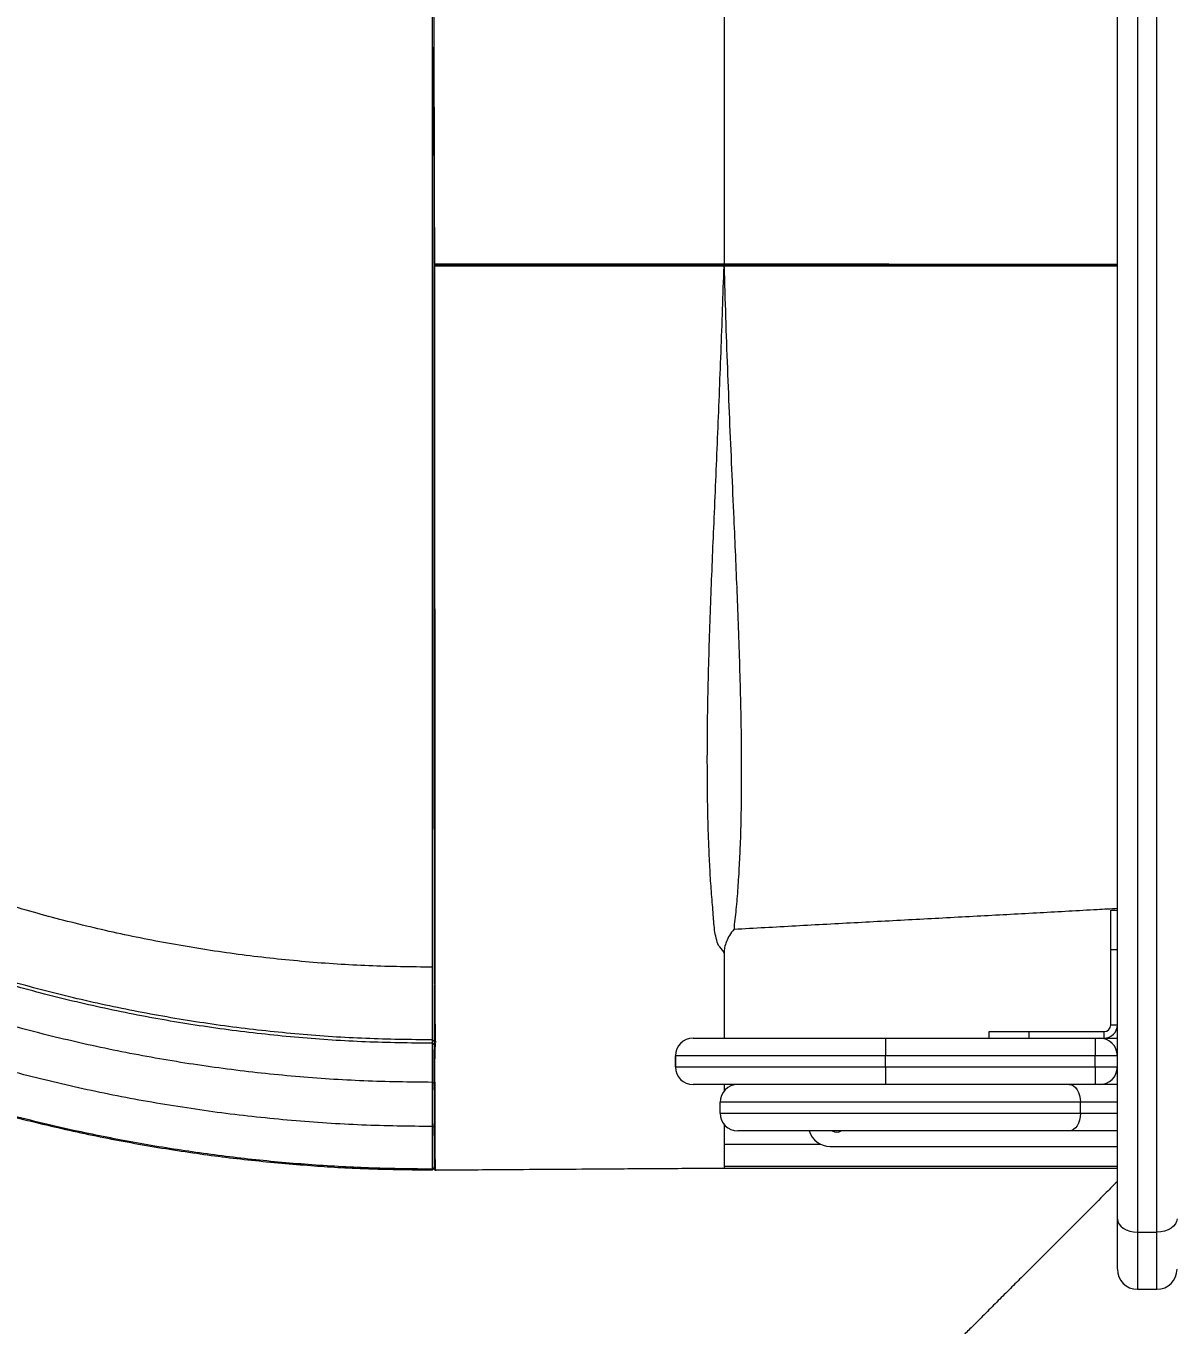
# Model space of a CAD drawing. Header units: millimetres. Extents: x -5906 to 5457, y -5155 to 4356.
# Drawn here: x -2089 to -1568, y 119 to 708 of the extents above; entities that cross this region are included whole.
import ezdxf

# ---------------------------------------------------------------- set-up
doc = ezdxf.new("R2010")
doc.units = ezdxf.units.MM
for name, color, linetype in [('DIKOM_ОБЪЕКТ', 7, 'Continuous'), ('DIKOM_РАЗМЕР_ЗОНА', 7, 'Continuous'), ('DIKOM_РАЗМЕР_ОБЪЕКТА', 7, 'Continuous')]:
    doc.layers.add(name, color=color, linetype=linetype)
doc.styles.add('style1', font='arial.ttf', dxfattribs={"width": 0.8})
doc.dimstyles.new('1-50', dxfattribs={"dimtxt": 300, "dimasz": 200, "dimexe": 100, "dimexo": 0, "dimgap": 100, "dimtad": 1, "dimtxsty": 'style1', "dimcen": 200, "dimclrd": 7, "dimclre": 7, "dimclrt": 7, "dimadec": 1, "dimazin": 2, "dimtfac": 1, "dimtmove": 0, "dimatfit": 2, "dimfxl": 0, "dimlwd": 25, "dimlwe": 18, "dimarcsym": 0})

# ---------------------------------------------------------------- blocks, each defined once
blk = doc.blocks.new('*D12')
at = {"layer": 'Defpoints', "color": 0, "transparency": 16777216}
for p in [(-2655.47, 990.36), (3456.62, 117.08), (-2655.47, -4466.32)]:
    blk.add_point(p, dxfattribs=at)
at = {"layer": 'DIKOM_РАЗМЕР_ОБЪЕКТА', "color": 7, "lineweight": 18, "transparency": 16777216}
for p, q in [((-2655.47, 990.36), (-2655.47, -4566.32)), ((3456.62, 117.08), (3456.62, -4566.32))]:
    blk.add_line(p, q, dxfattribs=at)
at = {"layer": 'DIKOM_РАЗМЕР_ОБЪЕКТА', "color": 7, "lineweight": 25, "transparency": 16777216}
blk.add_line((3256.62, -4466.32), (-2455.47, -4466.32), dxfattribs=at)
at = {"layer": 'DIKOM_РАЗМЕР_ОБЪЕКТА', "color": 7, "transparency": 16777216}
for points in [[(-2455.47, -4432.98), (-2455.47, -4499.65), (-2655.47, -4466.32)], [(3256.62, -4432.98), (3256.62, -4499.65), (3456.62, -4466.32)]]:
    blk.add_solid(points, dxfattribs=at)
at = {"layer": 'DIKOM_РАЗМЕР_ОБЪЕКТА', "color": 7, "transparency": 16777216, "insert": (400.58, -4213.14), "char_height": 300, "attachment_point": 5, "style": 'style1'}
blk.add_mtext('6100', dxfattribs=at)
blk = doc.blocks.new('*D9')
at = {"layer": 'Defpoints', "color": 0, "transparency": 16777216}
for p in [(744.72, 2856.47), (-4941.75, -2428.92), (82.58, -2428.92)]:
    blk.add_point(p, dxfattribs=at)
at = {"layer": 'DIKOM_РАЗМЕР_ОБЪЕКТА', "color": 7, "lineweight": 18, "transparency": 16777216}
for p, q in [((744.72, 2856.47), (-5041.75, 2856.47)), ((82.58, -2428.92), (-5041.75, -2428.92))]:
    blk.add_line(p, q, dxfattribs=at)
at = {"layer": 'DIKOM_РАЗМЕР_ОБЪЕКТА', "color": 7, "lineweight": 25, "transparency": 16777216}
blk.add_line((-4941.75, 2656.47), (-4941.75, -2228.92), dxfattribs=at)
at = {"layer": 'DIKOM_РАЗМЕР_ОБЪЕКТА', "color": 7, "transparency": 16777216}
for points in [[(-4975.08, 2656.47), (-4908.41, 2656.47), (-4941.75, 2856.47)], [(-4975.08, -2228.92), (-4908.41, -2228.92), (-4941.75, -2428.92)]]:
    blk.add_solid(points, dxfattribs=at)
at = {"layer": 'DIKOM_РАЗМЕР_ОБЪЕКТА', "color": 7, "transparency": 16777216, "insert": (-5195.02, 213.77), "char_height": 300, "attachment_point": 5, "rotation": 90, "style": 'style1'}
blk.add_mtext('5300', dxfattribs=at)
blk = doc.blocks.new('*D10')
at = {"layer": 'Defpoints', "color": 0, "transparency": 16777216}
for p in [(394.72, 4356.47), (-5455.8, -3928.92), (81.76, -3928.92)]:
    blk.add_point(p, dxfattribs=at)
at = {"layer": 'DIKOM_РАЗМЕР_ЗОНА', "color": 7, "lineweight": 18, "transparency": 16777216}
for p, q in [((394.72, 4356.47), (-5555.8, 4356.47)), ((81.76, -3928.92), (-5555.8, -3928.92))]:
    blk.add_line(p, q, dxfattribs=at)
at = {"layer": 'DIKOM_РАЗМЕР_ЗОНА', "color": 7, "lineweight": 25, "transparency": 16777216}
blk.add_line((-5455.8, 4156.47), (-5455.8, -3728.92), dxfattribs=at)
at = {"layer": 'DIKOM_РАЗМЕР_ЗОНА', "color": 7, "transparency": 16777216}
for points in [[(-5489.13, 4156.47), (-5422.46, 4156.47), (-5455.8, 4356.47)], [(-5489.13, -3728.92), (-5422.46, -3728.92), (-5455.8, -3928.92)]]:
    blk.add_solid(points, dxfattribs=at)
at = {"layer": 'DIKOM_РАЗМЕР_ЗОНА', "color": 7, "transparency": 16777216, "insert": (-5709.07, 213.77), "char_height": 300, "attachment_point": 5, "rotation": 90, "style": 'style1'}
blk.add_mtext('8300', dxfattribs=at)

msp = doc.modelspace()

# ---------------------------------------------------------------- linework, layer by layer
at = {"layer": 'DIKOM_ОБЪЕКТ', "color": 7, "linetype": 'Continuous', "lineweight": 15}
for p, q in [((-1585.939, 1037.145), (-1585.939, 161.536)), ((-1577.139, 161.536), (-1577.139, 1037.145)), ((-1595.039, 167.526), (-1595.039, 1031.154)), ((-1904.404, 599.84), (-1904.402, 599.845)), ((-1903.904, 599.34), (-1772.816, 599.34)), ((-1772.814, 599.34), (-1903.904, 599.34)), ((-1773.026, 598.825), (-1773.055, 598.825)), ((-1595.039, 599.34), (-1772.799, 599.34)), ((-1772.798, 599.34), (-1772.787, 599.34)), ((-1772.787, 599.34), (-1595.039, 599.34)), ((-1598.039, 307.34), (-1595.039, 307.34)), ((-1598.039, 289.34), (-1598.039, 307.34)), ((-1595.039, 289.34), (-1598.039, 289.34)), ((-1598.039, 255.34), (-1598.039, 289.34)), ((-1598.039, 255.34), (-1595.039, 255.34)), ((-1905.039, 248.553), (-1904.046, 247.662)), ((-1905.039, 247.025), (-1905.039, 248.553)), ((-1905.039, 247.025), (-1904.231, 246.301)), ((-1903.709, 247.138), (-1903.708, 247.089)), ((-1787.039, 249.34), (-1700.039, 249.34)), ((-1700.039, 249.34), (-1605.039, 249.34)), ((-1700.039, 249.34), (-1700.039, 241.34)), ((-1653.039, 249.34), (-1653.039, 252.34)), ((-1653.039, 252.34), (-1635.039, 252.34)), ((-1635.039, 252.34), (-1635.039, 249.34)), ((-1635.039, 252.34), (-1601.039, 252.34)), ((-1605.039, 249.34), (-1603.039, 249.34)), ((-1605.039, 249.34), (-1605.039, 241.34)), ((-1603.039, 249.34), (-1601.039, 249.34)), ((-1601.039, 249.34), (-1601.039, 252.34)), ((-1601.039, 249.34), (-1595.039, 249.34)), ((-1795.039, 241.34), (-1795.039, 236.34)), ((-1795.039, 236.34), (-1795.039, 241.34)), ((-1700.039, 241.34), (-1795.039, 241.34)), ((-1700.039, 236.34), (-1700.039, 241.34)), ((-1605.039, 241.34), (-1700.039, 241.34)), ((-1595.039, 241.34), (-1605.039, 241.34)), ((-1605.039, 236.34), (-1605.039, 241.34)), ((-1795.039, 236.34), (-1700.039, 236.34)), ((-1700.039, 236.34), (-1605.039, 236.34)), ((-1700.039, 236.34), (-1700.039, 228.34)), ((-1605.039, 236.34), (-1605.039, 228.34)), ((-1605.039, 236.34), (-1595.039, 236.34)), ((-1905.039, 229.34), (-1904.359, 229.342)), ((-1905.039, 209.34), (-1905.039, 229.34)), ((-1700.039, 228.34), (-1787.039, 228.34)), ((-1605.039, 228.34), (-1700.039, 228.34)), ((-1603.039, 228.34), (-1605.039, 228.34)), ((-1595.039, 228.34), (-1603.039, 228.34)), ((-1611.746, 220.34), (-1774.848, 220.34)), ((-1774.848, 215.34), (-1774.848, 220.34)), ((-1611.746, 215.34), (-1611.746, 220.34)), ((-1595.039, 220.34), (-1611.746, 220.34)), ((-1774.848, 215.34), (-1611.746, 215.34)), ((-1611.746, 215.34), (-1595.039, 215.34)), ((-1905.039, 209.34), (-1904.322, 209.342)), ((-1773.039, 210.505), (-1773.039, 201.368)), ((-1616.819, 207.34), (-1766.848, 207.34)), ((-1595.039, 207.34), (-1616.819, 207.34)), ((-1773.039, 201.368), (-1729.422, 201.368)), ((-1725.039, 200.34), (-1595.039, 200.34)), ((-1905.039, 190.057), (-1904.229, 190.783)), ((-1905.039, 189.692), (-1905.039, 190.057)), ((-1773.039, 191.368), (-1595.039, 191.408)), ((-1773.039, 191.368), (-1773.039, 190.518)), ((-1773.039, 190.518), (-1772.487, 190.518)), ((-1595.039, 144.779), (-1595.039, 167.526)), ((-1585.939, 161.536), (-1577.139, 161.536)), ((-1585.939, 161.536), (-1585.939, 135.679)), ((-1577.139, 135.679), (-1577.139, 161.536)), ((-1585.939, 135.679), (-1577.139, 135.679))]:
    msp.add_line(p, q, dxfattribs=at)
at = {"layer": 'DIKOM_ОБЪЕКТ', "color": 7, "linetype": 'Continuous', "lineweight": 15, "flags": 128}
for points in [[(-1904.143, 599.889), (-1903.265, 599.888), (-1899.754, 599.887), (-1885.712, 599.879), (-1829.539, 599.851), (-1809.131, 599.841), (-1773.039, 599.824)], [(-1903.904, 599.34), (-1903.954, 599.351), (-1904.001, 599.383), (-1904.045, 599.435), (-1904.082, 599.504), (-1904.111, 599.588), (-1904.132, 599.683), (-1904.143, 599.785), (-1904.143, 599.889)], [(-1904.142, 598.89), (-1904.134, 598.98), (-1904.118, 599.065), (-1904.094, 599.143), (-1904.065, 599.211), (-1904.029, 599.266), (-1903.99, 599.307), (-1903.948, 599.332), (-1903.904, 599.34)], [(-1773.055, 598.825), (-1773.052, 598.924), (-1773.039, 599.021), (-1773.018, 599.11), (-1772.988, 599.188), (-1772.952, 599.253), (-1772.91, 599.301), (-1772.864, 599.33), (-1772.816, 599.34)], [(-1773.039, 599.824), (-1772.161, 599.823), (-1768.649, 599.823), (-1754.603, 599.822), (-1698.418, 599.816), (-1595.039, 599.801)], [(-1773.026, 598.825), (-1773.023, 598.924), (-1773.01, 599.021), (-1772.989, 599.11), (-1772.959, 599.188), (-1772.922, 599.253), (-1772.88, 599.301), (-1772.835, 599.33), (-1772.787, 599.34)], [(-1595.039, 598.804), (-1737.84, 598.821), (-1773.026, 598.825)], [(-1616.819, 228.34), (-1615.829, 228.186), (-1614.877, 227.731), (-1614, 226.992), (-1613.232, 225.997), (-1612.601, 224.785), (-1612.132, 223.402), (-1611.843, 221.901), (-1611.746, 220.34)], [(-1611.746, 215.34), (-1611.843, 213.779), (-1612.132, 212.279), (-1612.601, 210.896), (-1613.232, 209.683), (-1614, 208.688), (-1614.877, 207.949), (-1615.829, 207.494), (-1616.819, 207.34)], [(-1772.487, 190.518), (-1769.487, 190.518), (-1757.487, 190.518), (-1709.487, 190.518), (-1595.039, 190.517)], [(-1595.039, 167.526), (-1594.864, 166.358), (-1594.346, 165.234), (-1593.505, 164.198), (-1592.373, 163.29), (-1590.994, 162.545), (-1589.421, 161.992), (-1587.714, 161.651), (-1585.939, 161.536)], [(-1568.039, 167.526), (-1568.214, 166.358), (-1568.731, 165.234), (-1569.572, 164.198), (-1570.704, 163.29), (-1572.083, 162.545), (-1573.656, 161.992), (-1575.363, 161.651), (-1577.139, 161.536)]]:
    msp.add_lwpolyline(points, dxfattribs=at)
at = {"layer": 'DIKOM_ОБЪЕКТ', "color": 7, "linetype": 'Continuous', "lineweight": 15}
for centre, radius, start, end in [((-1903.904, 599.84), 0.5, 180.024842, 270), ((-1904.177, 599.298), 0.591, 86.686093, 112.358683), ((-1903.904, 598.84), 0.5, 90, 180.022736), ((-1904.188, 598.418), 0.474, 84.426736, 117.074799), ((-1601.039, 255.34), 3, 270, 0), ((-1601.039, 255.34), 6, 270, 0), ((-1787.039, 241.34), 8, 90, 180), ((-1603.039, 241.34), 8, 0, 90), ((-1787.039, 236.34), 8, 180, 270), ((-1603.039, 236.34), 8, 270, 0), ((-1766.848, 220.34), 8, 90, 180), ((-1766.848, 215.34), 8, 180, 270), ((-1725.039, 210.34), 10, 197.457603, 270), ((-1722.039, 211.34), 4.5, 242.733956, 297.266044), ((-1585.939, 144.779), 9.1, 180, 270), ((-1577.139, 144.779), 9.1, 270, 0)]:
    msp.add_arc(centre, radius, start, end, dxfattribs=at)
for points, knots in [([(-2377.281, 477.098), (-2373.847, 480.532), (-2366.927, 487.453), (-2355.779, 498.6), (-2343.981, 510.398), (-2331.495, 522.884), (-2318.355, 536.024), (-2304.583, 549.796), (-2290.212, 564.167), (-2275.28, 579.099), (-2259.829, 594.55), (-2243.91, 610.47), (-2227.574, 626.805), (-2210.881, 643.498), (-2193.893, 660.486), (-2176.673, 677.706), (-2159.289, 695.089), (-2141.81, 712.569), (-2124.303, 730.076), (-2106.836, 747.543), (-2089.477, 764.902), (-2072.289, 782.09), (-2055.433, 798.946), (-2038.963, 815.416), (-2022.923, 831.456), (-2007.264, 847.115), (-1992.023, 862.356), (-1977.247, 877.132), (-1962.937, 891.442), (-1953.731, 900.648), (-1949.162, 905.216)], [0, 0, 0, 0, 0.0333724, 0.0672584, 0.1016325, 0.1364663, 0.1717295, 0.2073874, 0.2434044, 0.2797412, 0.3163568, 0.353208, 0.3902499, 0.4274359, 0.4647189, 0.5020504, 0.5393821, 0.576665, 0.6138511, 0.6508931, 0.6877442, 0.7243597, 0.7606965, 0.7960797, 0.8311174, 0.8657748, 0.90002, 0.9338235, 0.9671581, 1, 1, 1, 1]), ([(-1905.039, 281.489), (-1905.039, 286.345), (-1905.039, 296.133), (-1905.039, 311.897), (-1905.039, 328.582), (-1905.039, 346.24), (-1905.039, 364.822), (-1905.039, 384.299), (-1905.039, 404.623), (-1905.039, 425.74), (-1905.039, 447.591), (-1905.039, 470.105), (-1905.039, 493.206), (-1905.039, 516.814), (-1905.039, 540.839), (-1905.039, 565.191), (-1905.039, 589.775), (-1905.039, 614.495), (-1905.039, 639.254), (-1905.039, 663.956), (-1905.039, 688.506), (-1905.039, 712.813), (-1905.039, 736.65), (-1905.039, 759.943), (-1905.039, 782.626), (-1905.039, 804.772), (-1905.039, 826.326), (-1905.039, 847.222), (-1905.039, 867.459), (-1905.039, 880.479), (-1905.039, 886.94)], [0, 0, 0, 0, 0.0333725, 0.0672585, 0.1016325, 0.1364665, 0.1717295, 0.2073876, 0.2434045, 0.2797413, 0.3163569, 0.3532081, 0.3902499, 0.4274361, 0.464719, 0.5020506, 0.5393822, 0.5766651, 0.6138513, 0.6508931, 0.6877443, 0.7243599, 0.7606967, 0.7960799, 0.8311175, 0.865775, 0.9000202, 0.9338236, 0.9671583, 1, 1, 1, 1]), ([(-1904.763, 886.844), (-1904.762, 882.982), (-1904.76, 874.967), (-1904.734, 859.988), (-1904.692, 841.815), (-1904.639, 820.582), (-1904.591, 798.985), (-1904.569, 778.046), (-1904.553, 757.849), (-1904.516, 738.458), (-1904.467, 718.921), (-1904.428, 705.383), (-1904.405, 698.353), (-1904.404, 697.889)], [0, 0, 0, 0, 0.0661567, 0.1372755, 0.2517746, 0.3664016, 0.4810324, 0.5955365, 0.6948602, 0.7942647, 0.8936692, 0.9929925, 1, 1, 1, 1]), ([(-2051.426, 802.215), (-2052.96, 800.677), (-2057.364, 796.263), (-2064.685, 788.928), (-2073.379, 780.216), (-2082.109, 771.47), (-2090.864, 762.701), (-2099.636, 753.915), (-2108.416, 745.121), (-2117.198, 736.327), (-2125.972, 727.541), (-2134.73, 718.771), (-2143.466, 710.025), (-2152.17, 701.31), (-2160.835, 692.636), (-2169.456, 684.005), (-2178.039, 675.414), (-2186.591, 666.854), (-2195.112, 658.323), (-2203.597, 649.831), (-2212.035, 641.384), (-2220.421, 632.991), (-2228.745, 624.66), (-2236.999, 616.398), (-2245.176, 608.214), (-2253.267, 600.116), (-2261.265, 592.111), (-2269.161, 584.208), (-2276.949, 576.414), (-2284.62, 568.736), (-2292.169, 561.181), (-2299.588, 553.756), (-2306.877, 546.461), (-2314.047, 539.284), (-2321.102, 532.224), (-2328.037, 525.283), (-2334.837, 518.478), (-2341.497, 511.813), (-2348.005, 505.3), (-2354.245, 499.055), (-2358.232, 495.065), (-2360.163, 493.133)], [0, 0, 0, 0, 0.0138877, 0.0398734, 0.0658854, 0.0919173, 0.1179626, 0.1440137, 0.1700618, 0.1961003, 0.2221221, 0.2481206, 0.27409, 0.3000236, 0.3259168, 0.3517508, 0.3775651, 0.4034389, 0.4293652, 0.4553379, 0.4813495, 0.5073927, 0.5334602, 0.5595435, 0.5856353, 0.6117252, 0.6378041, 0.6638644, 0.6898985, 0.7158988, 0.7418581, 0.7677702, 0.7936279, 0.8194911, 0.8454705, 0.8714738, 0.8974931, 0.9235211, 0.9495483, 0.9755665, 1, 1, 1, 1]), ([(-1773.039, 789.34), (-1773.039, 781.849), (-1773.039, 766.859), (-1773.039, 743.758), (-1773.039, 720.281), (-1773.039, 696.499), (-1773.039, 672.502), (-1773.039, 648.366), (-1773.039, 624.131), (-1773.039, 607.916), (-1773.039, 599.824)], [0, 0, 0, 0, 0.125543, 0.2512219, 0.3769367, 0.5025832, 0.6274352, 0.7520156, 0.8762313, 1, 1, 1, 1]), ([(-1904.554, 697.912), (-1904.551, 696.329), (-1904.542, 690.621), (-1904.524, 680.754), (-1904.502, 668.321), (-1904.481, 655.874), (-1904.461, 643.436), (-1904.443, 631.024), (-1904.426, 618.66), (-1904.415, 608.267), (-1904.41, 602.012), (-1904.408, 599.845)], [0, 0, 0, 0, 0.0485655, 0.1751421, 0.30186047, 0.42861126, 0.55525113, 0.68167177, 0.80776675, 0.93343237, 1, 1, 1, 1]), ([(-1904.404, 697.889), (-1904.384, 691.79), (-1904.344, 679.123), (-1904.281, 659.826), (-1904.222, 640.062), (-1904.171, 620.059), (-1904.152, 606.698), (-1904.143, 599.889)], [0, 0, 0, 0, 0.1870032, 0.3883682, 0.5897305, 0.7909255, 1, 1, 1, 1]), ([(-1904.407, 598.843), (-1904.407, 598.365), (-1904.403, 593.824), (-1904.398, 585.274), (-1904.395, 573.157), (-1904.39, 561.039), (-1904.386, 548.906), (-1904.381, 536.819), (-1904.377, 524.81), (-1904.373, 512.886), (-1904.368, 501.053), (-1904.365, 489.318), (-1904.36, 477.687), (-1904.357, 466.166), (-1904.353, 454.76), (-1904.349, 443.477), (-1904.345, 432.329), (-1904.342, 421.335), (-1904.339, 410.506), (-1904.335, 399.843), (-1904.332, 389.347), (-1904.329, 379.024), (-1904.327, 368.88), (-1904.324, 358.92), (-1904.321, 349.149), (-1904.319, 339.575), (-1904.317, 330.201), (-1904.315, 321.035), (-1904.313, 312.08), (-1904.313, 303.315), (-1904.306, 295.086), (-1904.3, 287.763), (-1904.297, 281.977), (-1904.297, 277.373), (-1904.297, 274.959), (-1904.298, 273.782)], [0, 0, 0, 0, 0.0037804, 0.0359078, 0.0678742, 0.1002314, 0.132794, 0.1653449, 0.1978882, 0.2304277, 0.2629677, 0.2955125, 0.3280654, 0.3606305, 0.3932127, 0.4258168, 0.4584469, 0.4910331, 0.5235501, 0.5560565, 0.5885553, 0.6210496, 0.6535422, 0.6860359, 0.7185336, 0.7510375, 0.7835501, 0.8160739, 0.8486119, 0.8811634, 0.9140649, 0.9428364, 0.967397, 0.9841084, 1, 1, 1, 1]), ([(-1904.142, 598.89), (-1904.136, 591.26), (-1904.123, 575.983), (-1904.105, 553.261), (-1904.087, 530.73), (-1904.069, 508.476), (-1904.052, 486.572), (-1904.036, 466.12), (-1904.021, 447.093), (-1904.007, 428.061), (-1903.992, 408.12), (-1903.978, 387.436), (-1903.965, 367.401), (-1903.954, 348.083), (-1903.946, 331.074), (-1903.938, 316.118), (-1903.93, 303.034), (-1903.923, 290.558), (-1903.922, 279.73), (-1903.919, 270.888), (-1903.906, 264.162), (-1903.886, 258.542), (-1903.861, 254.458), (-1903.828, 251.78), (-1903.792, 250.161), (-1903.758, 249.141), (-1903.731, 248.569), (-1903.711, 248.033), (-1903.712, 247.718), (-1903.713, 247.456)], [0, 0, 0, 0, 0.0437128, 0.0875239, 0.1313846, 0.1752453, 0.2190562, 0.262769, 0.3000738, 0.3373786, 0.3833755, 0.4294586, 0.4755706, 0.5216536, 0.5676504, 0.6024041, 0.6371878, 0.6719503, 0.7066748, 0.7320642, 0.7575702, 0.7830765, 0.8084663, 0.8273646, 0.8463031, 0.8653002, 0.8843198, 0.9032863, 1, 1, 1, 1]), ([(-1773.055, 598.825), (-1773.348, 598.825), (-1774.812, 598.825), (-1780.958, 598.828), (-1805.547, 598.841), (-1847.779, 598.862), (-1885.327, 598.88), (-1904.142, 598.89)], [0, 0, 0, 0, 0.0066998, 0.0334938, 0.1406754, 0.569399, 1, 1, 1, 1]), ([(-1773.039, 287.863), (-1773.039, 287.863), (-1773.039, 288.795), (-1775.458, 290.554), (-1776.438, 293.743), (-1777.304, 297.301), (-1777.6, 301.186), (-1778.025, 306.836), (-1778.727, 314.41), (-1779.348, 324.205), (-1779.929, 335.664), (-1780.365, 348.989), (-1780.607, 364.339), (-1780.633, 380.367), (-1780.464, 396.981), (-1780.116, 414.087), (-1779.621, 431.233), (-1779.009, 448.338), (-1778.329, 465.332), (-1777.564, 483.104), (-1776.762, 501.64), (-1775.952, 520.915), (-1775.164, 540.336), (-1774.411, 559.835), (-1773.697, 579.349), (-1773.269, 592.338), (-1773.055, 598.825)], [0, 0, 0, 0, 0.0000002, 0.0157424, 0.0314743, 0.0489638, 0.066503, 0.0840449, 0.1234174, 0.1628129, 0.2021872, 0.255551, 0.3090985, 0.3627512, 0.416417, 0.4699949, 0.523379, 0.5731579, 0.6229712, 0.6727544, 0.7271789, 0.7817165, 0.8363287, 0.8909609, 0.9455447, 1, 1, 1, 1]), ([(-1772.799, 599.34), (-1772.83, 599.347), (-1772.892, 599.362), (-1772.97, 599.473), (-1773.025, 599.632), (-1773.034, 599.76), (-1773.039, 599.824)], [0, 0, 0, 0, 0.2500353, 0.5000603, 0.7499912, 1, 1, 1, 1]), ([(-1773.026, 598.825), (-1772.818, 591.138), (-1772.402, 575.748), (-1771.566, 552.687), (-1770.638, 529.725), (-1769.648, 506.963), (-1768.733, 486.321), (-1767.926, 467.78), (-1767.235, 451.277), (-1766.587, 434.581), (-1766.02, 417.744), (-1765.57, 400.832), (-1765.282, 384.338), (-1765.187, 368.341), (-1765.313, 352.921), (-1765.66, 339.365), (-1766.185, 327.543), (-1766.818, 317.342), (-1767.483, 309.201), (-1768.071, 303.167), (-1768.541, 299.964), (-1768.541, 298.699), (-1768.541, 298.699)], [0, 0, 0, 0, 0.0684372, 0.1370331, 0.2056789, 0.2742674, 0.3426983, 0.3942982, 0.4459223, 0.4975205, 0.5533962, 0.6094356, 0.6655414, 0.721627, 0.7776197, 0.8334641, 0.8754384, 0.9174334, 0.9594042, 0.9797035, 0.9999998, 1, 1, 1, 1]), ([(-1905.039, 281.489), (-1914.634, 281.608), (-1933.825, 281.847), (-1962.558, 283.777), (-1991.183, 286.855), (-2019.65, 291.187), (-2047.733, 296.703), (-2075.392, 303.374), (-2102.575, 311.162), (-2129.408, 320.094), (-2156.014, 330.221), (-2182.345, 341.553), (-2208.33, 354.094), (-2233.754, 367.748), (-2258.561, 382.484), (-2282.712, 398.281), (-2306.154, 415.103), (-2326.917, 431.401), (-2345.157, 446.881), (-2361.101, 461.255), (-2371.329, 471.259), (-2376.444, 476.262)], [0, 0, 0, 0, 0.0550041, 0.1100067, 0.1650125, 0.2200134, 0.2750212, 0.3290385, 0.3830653, 0.4370819, 0.491109, 0.5462275, 0.6013579, 0.6564757, 0.7116063, 0.7667243, 0.8218548, 0.8769727, 0.9179869, 0.9589899, 1, 1, 1, 1]), ([(-1905.039, 248.553), (-1915.107, 248.678), (-1935.244, 248.929), (-1965.394, 250.955), (-1995.431, 254.184), (-2025.302, 258.73), (-2054.77, 264.517), (-2083.793, 271.518), (-2112.316, 279.689), (-2140.472, 289.062), (-2168.391, 299.688), (-2196.02, 311.58), (-2223.287, 324.739), (-2249.965, 339.066), (-2275.995, 354.529), (-2301.337, 371.105), (-2325.935, 388.757), (-2347.713, 405.851), (-2366.835, 422.08), (-2383.542, 437.138), (-2394.259, 447.618), (-2399.618, 452.858)], [0, 0, 0, 0, 0.0550147, 0.1100271, 0.1650439, 0.2200548, 0.2750731, 0.3291005, 0.3831371, 0.437164, 0.4912013, 0.5463302, 0.6014708, 0.6565993, 0.7117401, 0.7668684, 0.8220095, 0.877138, 0.9180966, 0.9590448, 1, 1, 1, 1]), ([(-1905.039, 247.025), (-1915.129, 247.151), (-1935.31, 247.402), (-1965.526, 249.432), (-1995.628, 252.669), (-2025.564, 257.225), (-2055.097, 263.024), (-2084.182, 270.04), (-2112.768, 278.23), (-2140.986, 287.623), (-2168.965, 298.272), (-2196.654, 310.19), (-2223.981, 323.378), (-2250.717, 337.736), (-2276.804, 353.233), (-2302.201, 369.844), (-2326.852, 387.535), (-2348.679, 404.667), (-2367.843, 420.932), (-2384.587, 436.024), (-2395.329, 446.528), (-2400.7, 451.78)], [0, 0, 0, 0, 0.0550141, 0.1100261, 0.1650422, 0.2200526, 0.2750703, 0.3290973, 0.3831335, 0.4371598, 0.4911968, 0.5463251, 0.601465, 0.6565927, 0.7117333, 0.7668609, 0.8220014, 0.8771292, 0.9180908, 0.959042, 1, 1, 1, 1]), ([(-1905.039, 229.34), (-1915.383, 229.469), (-1936.072, 229.726), (-1967.049, 231.808), (-1997.909, 235.126), (-2028.599, 239.796), (-2058.875, 245.742), (-2088.693, 252.935), (-2117.999, 261.33), (-2146.927, 270.96), (-2175.611, 281.877), (-2203.998, 294.095), (-2232.013, 307.615), (-2259.421, 322.335), (-2286.165, 338.222), (-2312.202, 355.252), (-2337.474, 373.388), (-2359.873, 390.97), (-2379.564, 407.684), (-2396.793, 423.218), (-2407.844, 434.031), (-2413.37, 439.438)], [0, 0, 0, 0, 0.0549881, 0.1099742, 0.1649645, 0.2199488, 0.2749405, 0.328942, 0.3829529, 0.4369538, 0.4909654, 0.5460679, 0.6011818, 0.6562835, 0.7113982, 0.7664998, 0.8216142, 0.8767161, 0.9178154, 0.9589041, 1, 1, 1, 1]), ([(-1905.039, 209.34), (-1915.671, 209.473), (-1936.934, 209.737), (-1968.772, 211.876), (-2000.489, 215.286), (-2032.031, 220.087), (-2063.149, 226.198), (-2093.795, 233.59), (-2123.915, 242.219), (-2153.646, 252.116), (-2183.127, 263.337), (-2212.302, 275.894), (-2241.095, 289.79), (-2269.265, 304.918), (-2296.752, 321.247), (-2323.512, 338.749), (-2349.486, 357.39), (-2372.51, 375.461), (-2392.752, 392.643), (-2410.465, 408.615), (-2421.827, 419.733), (-2427.508, 425.292)], [0, 0, 0, 0, 0.0549859, 0.1099697, 0.1649573, 0.2199396, 0.2749286, 0.328928, 0.3829365, 0.4369352, 0.4909441, 0.5460443, 0.6011556, 0.6562553, 0.7113674, 0.7664667, 0.8215787, 0.8766784, 0.9177902, 0.9588915, 1, 1, 1, 1]), ([(-2441.245, 411.243), (-2434.797, 404.949), (-2421.899, 392.358), (-2401.717, 374.361), (-2380.606, 356.751), (-2358.493, 339.659), (-2335.392, 323.138), (-2312.341, 307.921), (-2289.423, 293.949), (-2266.712, 281.151), (-2243.57, 269.134), (-2220.037, 257.918), (-2197.606, 248.157), (-2174.163, 238.816), (-2149.687, 229.979), (-2122.631, 221.339), (-2095.274, 213.714), (-2067.64, 207.12), (-2039.817, 201.561), (-2012.209, 197.133), (-1985.489, 193.776), (-1957.42, 191.423), (-1935.942, 190.008), (-1905.039, 189.692), (-1905.039, 189.692), (-1905.039, 189.692)], [0, 0, 0, 0, 0.045409, 0.0908315, 0.1362403, 0.1839373, 0.2316502, 0.279347, 0.3231049, 0.3668991, 0.4107056, 0.4544997, 0.4982576, 0.5339689, 0.5816659, 0.6293786, 0.6770756, 0.7247726, 0.7724854, 0.8201824, 0.8651234, 0.9100912, 0.9550587, 1, 1, 1, 1, 1]), ([(-1905.039, 190.057), (-1914.13, 190.151), (-1932.312, 190.34), (-1959.548, 191.864), (-1986.717, 194.295), (-2013.777, 197.719), (-2040.7, 202.108), (-2069.036, 207.78), (-2098.713, 214.938), (-2129.618, 223.792), (-2160.124, 233.947), (-2189.097, 244.974), (-2216.55, 256.703), (-2242.5, 268.968), (-2267.97, 282.207), (-2292.92, 296.398), (-2317.317, 311.521), (-2341.125, 327.557), (-2364.308, 344.48), (-2385.717, 361.377), (-2405.413, 378.095), (-2423.543, 394.438), (-2435.172, 405.814), (-2440.988, 411.502)], [0, 0, 0, 0, 0.0458353, 0.0916754, 0.137506, 0.1833482, 0.2291783, 0.2750193, 0.329035, 0.3830603, 0.4370754, 0.4911009, 0.5393291, 0.5875657, 0.6357969, 0.6840303, 0.7322654, 0.7804953, 0.8287327, 0.8769602, 0.9179781, 0.9589854, 1, 1, 1, 1]), ([(-1768.541, 298.699), (-1759.226, 299.223), (-1740.511, 300.275), (-1712.468, 301.788), (-1684.555, 303.281), (-1657.099, 304.749), (-1630.35, 306.197), (-1609.753, 307.329), (-1598.063, 307.995), (-1595.039, 308.168)], [0, 0, 0, 0, 0.1615327, 0.3245426, 0.4864925, 0.6453022, 0.7996078, 0.9481535, 1, 1, 1, 1]), ([(-1768.541, 298.699), (-1769.266, 297.763), (-1770.716, 295.887), (-1772.07, 293.092), (-1772.902, 290.388), (-1772.993, 288.706), (-1773.039, 287.864)], [0, 0, 0, 0, 0.2502384, 0.50113, 0.7499591, 1, 1, 1, 1]), ([(-1773.039, 287.864), (-1773.039, 285.283), (-1773.039, 280.122), (-1773.039, 273.342), (-1773.039, 267.299), (-1773.039, 261.991), (-1773.039, 257.479), (-1773.039, 253.814), (-1773.039, 251.177), (-1773.039, 249.689), (-1773.039, 249.406), (-1773.039, 249.34)], [0, 0, 0, 0, 0.11726792, 0.23453516, 0.35180309, 0.46907082, 0.59239816, 0.71572567, 0.83905249, 0.96237998, 1, 1, 1, 1]), ([(-1905.039, 248.553), (-1905.039, 248.717), (-1905.039, 249.048), (-1905.039, 250.82), (-1905.039, 253.542), (-1905.039, 257.292), (-1905.039, 262.005), (-1905.039, 267.65), (-1905.039, 274.077), (-1905.039, 279.027), (-1905.039, 281.489)], [0, 0, 0, 0, 0.12340395, 0.24816588, 0.37384994, 0.50000006, 0.62615016, 0.75183422, 0.87659613, 1, 1, 1, 1]), ([(-1904.031, 246.6), (-1904.035, 246.857), (-1904.039, 247.165), (-1904.046, 247.694), (-1904.054, 248.268), (-1904.061, 249.292), (-1904.069, 250.914), (-1904.074, 253.588), (-1904.077, 257.604), (-1904.078, 263.216), (-1904.076, 268.548), (-1904.073, 272.413), (-1904.072, 273.564)], [0, 0, 0, 0, 0.3406828, 0.40939, 0.4782888, 0.5471062, 0.6157125, 0.6841737, 0.7749963, 0.8658188, 0.9600477, 1, 1, 1, 1]), ([(-1905.039, 229.34), (-1905.039, 230.409), (-1905.039, 232.608), (-1905.039, 235.872), (-1905.039, 239.013), (-1905.039, 241.823), (-1905.039, 244.124), (-1905.039, 245.775), (-1905.039, 246.796), (-1905.039, 246.95), (-1905.039, 247.025)], [0, 0, 0, 0, 0.1167046, 0.24024, 0.368789, 0.5000005, 0.6312113, 0.7597601, 0.8832956, 1, 1, 1, 1]), ([(-1903.705, 247.156), (-1903.725, 247.158), (-1903.798, 247.164), (-1903.913, 247.121), (-1904.026, 247.049), (-1904.101, 246.966), (-1904.149, 246.887), (-1904.174, 246.823), (-1904.186, 246.78), (-1904.19, 246.758), (-1904.192, 246.745), (-1904.194, 246.734), (-1904.195, 246.723), (-1904.197, 246.713), (-1904.198, 246.696), (-1904.205, 246.614), (-1904.234, 246.31), (-1904.269, 245.687), (-1904.304, 244.76), (-1904.337, 243.553), (-1904.365, 242.092), (-1904.391, 240.403), (-1904.415, 238.514), (-1904.429, 236.448), (-1904.426, 234.249), (-1904.4, 231.991), (-1904.363, 229.608), (-1904.319, 226.812), (-1904.31, 221.817), (-1904.309, 216.162), (-1904.32, 210.739), (-1904.326, 207.507), (-1904.32, 205.039), (-1904.311, 202.806), (-1904.3, 200.625), (-1904.289, 198.558), (-1904.278, 196.634), (-1904.269, 194.909), (-1904.264, 193.436), (-1904.26, 192.257), (-1904.266, 191.393), (-1904.242, 190.857), (-1904.214, 190.584), (-1904.17, 190.42), (-1904.177, 190.43), (-1904.191, 190.577), (-1904.166, 190.235), (-1904.194, 190.348), (-1904.193, 190.221), (-1904.193, 190.194)], [0, 0, 0, 0, 0.0005024, 0.0018344, 0.0029237, 0.0038442, 0.0046102, 0.0052101, 0.0055657, 0.0057785, 0.0059724, 0.0062575, 0.006834, 0.0085769, 0.0159307, 0.0368109, 0.0554109, 0.0750292, 0.0946174, 0.1141498, 0.1335449, 0.1527317, 0.1719356, 0.19138, 0.2109551, 0.2303016, 0.2487953, 0.2705637, 0.3000492, 0.3734683, 0.4116316, 0.4354226, 0.4540693, 0.4738292, 0.4934906, 0.5136559, 0.5341779, 0.554853, 0.5753796, 0.5955481, 0.6152475, 0.6344206, 0.6541945, 0.6715706, 0.6810284, 0.6926632, 0.7072033, 0.9394824, 1, 1, 1, 1]), ([(-1903.708, 247.089), (-1903.706, 247.081), (-1903.701, 247.063), (-1903.74, 246.897), (-1903.826, 246.228), (-1903.887, 245.039), (-1903.948, 243.41), (-1903.996, 241.363), (-1904.032, 238.973), (-1904.064, 236.307), (-1904.051, 232.397), (-1903.984, 227.229), (-1903.944, 220.923), (-1903.919, 214.607), (-1903.956, 209.314), (-1903.965, 205.062), (-1903.94, 201.96), (-1903.918, 199.071), (-1903.889, 196.465), (-1903.864, 194.229), (-1903.833, 192.412), (-1903.823, 191.067), (-1903.768, 189.894), (-1903.673, 189.371), (-1903.662, 189.328), (-1903.678, 189.688), (-1903.694, 189.833), (-1903.693, 189.746), (-1903.692, 189.701)], [0, 0, 0, 0, 0.02071712, 0.04523588, 0.06970051, 0.09449366, 0.11928728, 0.14429484, 0.16930297, 0.19428475, 0.21926982, 0.27152143, 0.32407484, 0.37699183, 0.42974121, 0.4567473, 0.4837478, 0.51066932, 0.53758826, 0.56452251, 0.59145732, 0.61840131, 0.64534715, 0.71462311, 0.78415022, 0.85396259, 0.92362868, 1, 1, 1, 1]), ([(-1773.039, 228.34), (-1773.039, 228.336), (-1773.039, 227.293), (-1773.039, 226.25), (-1773.039, 225.212)], [0, 0, 0, 0, 0.0045255, 1, 1, 1, 1]), ([(-1905.039, 190.057), (-1905.039, 190.138), (-1905.039, 190.307), (-1905.039, 191.42), (-1905.039, 193.221), (-1905.039, 195.729), (-1905.039, 198.793), (-1905.039, 202.218), (-1905.039, 205.777), (-1905.039, 208.175), (-1905.039, 209.34)], [0, 0, 0, 0, 0.1167044, 0.2402398, 0.3687886, 0.4999996, 0.6312106, 0.7597596, 0.8832953, 1, 1, 1, 1]), ([(-1773.039, 201.368), (-1773.039, 200.721), (-1773.039, 199.427), (-1773.039, 197.557), (-1773.039, 195.832), (-1773.039, 194.314), (-1773.039, 193.061), (-1773.039, 192.125), (-1773.039, 191.512), (-1773.039, 191.416), (-1773.039, 191.368)], [0, 0, 0, 0, 0.12500502, 0.24999946, 0.37499668, 0.49999905, 0.62500195, 0.74999962, 0.8749947, 1, 1, 1, 1]), ([(-1905.039, 189.692), (-1905.03, 189.698), (-1905.014, 189.711), (-1904.879, 189.83), (-1904.65, 190.032), (-1904.409, 190.245), (-1904.233, 190.404), (-1904.189, 190.442)], [0, 0, 0, 0, 0.1978714, 0.3958449, 0.5906821, 0.8997238, 1, 1, 1, 1]), ([(-1903.692, 189.701), (-1903.694, 189.701), (-1903.801, 189.699), (-1903.995, 189.752), (-1904.146, 189.963), (-1904.211, 190.121), (-1904.194, 190.194), (-1904.194, 190.194)], [0, 0, 0, 0, 0.0051693, 0.5018011, 0.8136831, 0.9990944, 1, 1, 1, 1]), ([(-1903.692, 189.701), (-1893.382, 189.767), (-1881.833, 189.84), (-1863.244, 189.965), (-1847.925, 190.069), (-1833.844, 190.167), (-1826.804, 190.216)], [0, 0, 0, 0, 0.4022792, 0.4506187, 0.7253104, 1, 1, 1, 1]), ([(-1826.804, 190.216), (-1822.247, 190.247), (-1813.133, 190.309), (-1799.191, 190.393), (-1785.807, 190.464), (-1777.07, 190.501), (-1773.039, 190.518)], [0, 0, 0, 0, 0.2592822, 0.5185694, 0.7778506, 1, 1, 1, 1]), ([(-1595.039, 184.512), (-1596.705, 182.843), (-1604.795, 174.738), (-1619.281, 160.231), (-1634.1, 145.391), (-1644.147, 135.331), (-1649.612, 129.86), (-1655.238, 124.227), (-1660.455, 119.005), (-1665.445, 114.01), (-1670.117, 109.334), (-1675.147, 104.3), (-1680.505, 98.937), (-1686.112, 93.327), (-1689.937, 89.498), (-1691.847, 87.587)], [0, 0, 0, 0, 0.0562242, 0.2729812, 0.4897383, 0.5530473, 0.6163929, 0.6796662, 0.7428763, 0.7849367, 0.8271272, 0.8691823, 0.9127414, 0.956448, 1, 1, 1, 1]), ([(-1952.426, -74.841), (-1954.8, -71.857), (-1959.444, -66.018), (-1966.469, -57.28), (-1973.505, -48.596), (-1980.659, -39.843), (-1987.871, -31.093), (-1994.431, -23.203), (-2000.272, -16.228), (-2005.37, -10.177), (-2010.462, -4.168), (-2015.701, 1.978), (-2021.293, 8.498), (-2027.511, 15.7), (-2036.397, 25.914), (-2047.931, 39.02), (-2061.976, 54.734), (-2078.184, 72.58), (-2096.582, 92.461), (-2117.146, 114.187), (-2137.984, 135.753), (-2152.064, 149.922), (-2159.069, 156.971)], [0, 0, 0, 0, 0.0368212, 0.0720259, 0.108253, 0.1447347, 0.1811706, 0.2177341, 0.2438063, 0.2690118, 0.2941224, 0.3198605, 0.3469853, 0.3770495, 0.4117285, 0.4777066, 0.5456114, 0.6152126, 0.7104672, 0.8071413, 0.9040454, 1, 1, 1, 1])]:
    msp.add_open_spline(points, degree=3, knots=knots, dxfattribs=at)

# ---------------------------------------------------------------- dimensions: what is measured, and where the dimension line sits
at = {"layer": 'DIKOM_РАЗМЕР_ЗОНА'}
dim = msp.add_linear_dim(base=(-5455.796, -3928.924), p1=(394.723, 4356.47), p2=(81.761, -3928.924), angle=90, text='8300', dimstyle='1-50', dxfattribs=at)
dim.commit()
dim.dimension.update_dxf_attribs({"geometry": '*D10', "text_midpoint": (-5455.796, 213.773), "dimtype": 160})
at = {"layer": 'DIKOM_РАЗМЕР_ОБЪЕКТА'}
dim = msp.add_linear_dim(base=(-4941.747, -2428.924), p1=(744.723, 2856.47), p2=(82.584, -2428.924), angle=90, text='5300', dimstyle='1-50', dxfattribs=at)
dim.commit()
dim.dimension.update_dxf_attribs({"geometry": '*D9', "text_midpoint": (-4941.747, 213.773), "dimtype": 160})
dim = msp.add_linear_dim(base=(-2655.468, -4466.316), p1=(3456.619, 117.082), p2=(-2655.468, 990.356), text='6100', dimstyle='1-50', dxfattribs=at)
dim.commit()
dim.dimension.update_dxf_attribs({"geometry": '*D12', "text_midpoint": (400.576, -4466.316), "dimtype": 160})

doc.saveas('drawing.dxf')
